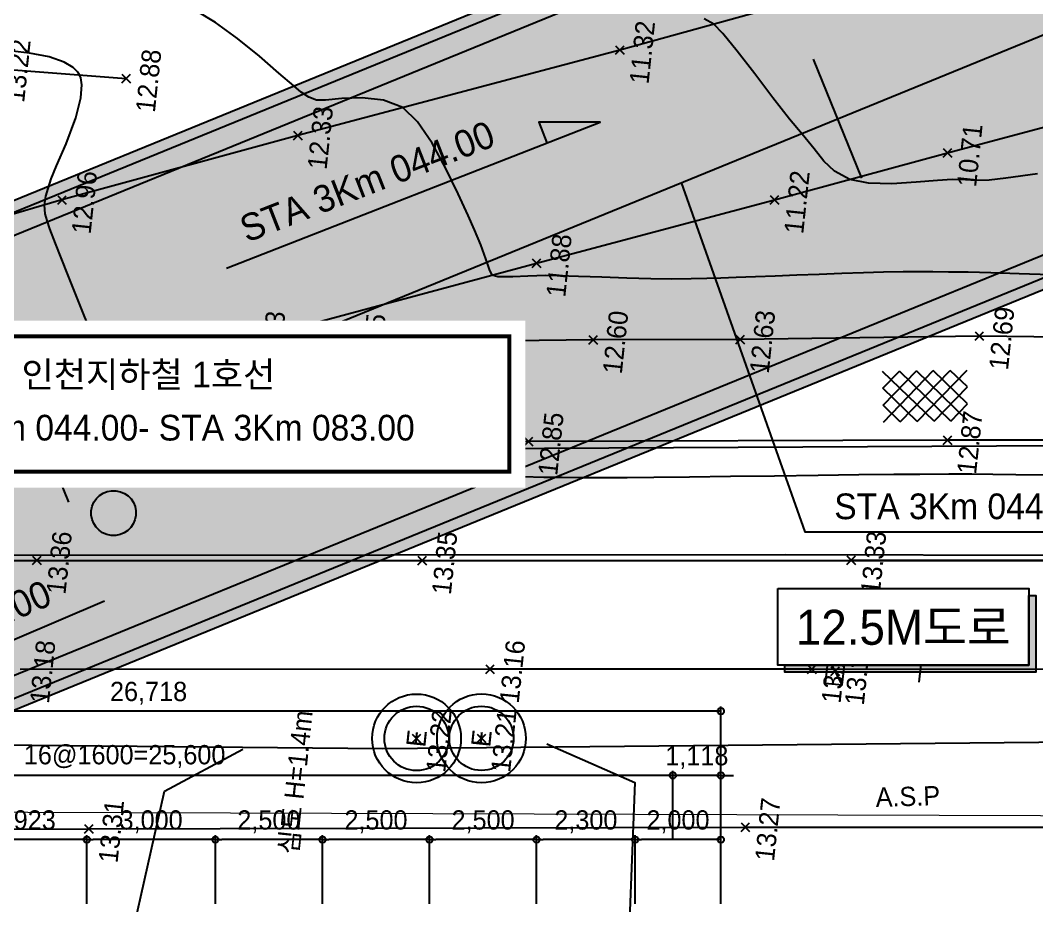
# Model space of a CAD drawing. Header units: millimetres. Extents: x 1073475 to 2890243, y -1340830 to -367733.
# Drawn here: x 1321258 to 1344985, y -405165 to -384497 of the extents above; entities that cross this region are included whole.
import ezdxf
from ezdxf.enums import TextEntityAlignment as Align
from ezdxf.xclip import XClip

# ---------------------------------------------------------------- set-up
doc = ezdxf.new("R2010")
doc.units = ezdxf.units.MM
doc.header["$LTSCALE"] = 50
doc.header["$XCLIPFRAME"] = 2
doc.header["$PDMODE"] = 3
doc.header["$PDSIZE"] = 100
doc.linetypes.add('E-DIGLN01', pattern=[2, 0.9, -0.2, 0.9])
doc.linetypes.add('HIDDEN2', pattern=[4.7625, 3.175, -1.5875])
doc.layers.get('Defpoints').update_dxf_attribs({"color": 151})
for name, color, linetype in [('0-재료표-1', 3, 'Continuous'), ('0-재료표-T', 7, 'Continuous'), ('1-우수관로', 140, '우수'), ('C-DIM', 7, 'Continuous'), ('CONT-MNR', 84, 'Continuous'), ('CS-CONC-MAJR', 4, 'Continuous'), ('CS-EXCV', 3, 'E-DIGLN01'), ('LEVEL_15', 7, 'Continuous'), ('LEVEL_16', 7, 'Continuous'), ('TEXT', 3, 'Continuous'), ('가로등', 1, 'Continuous'), ('구조물', 7, 'Continuous'), ('도로', 1, 'Continuous'), ('보도', 7, 'Continuous'), ('보도블럭', 7, 'Continuous'), ('보안등', 7, 'Continuous'), ('상수도맨홀', 1, 'Continuous'), ('시점변경-종점-구__보조측점심볼', 7, 'Continuous'), ('시점변경-종점-구__선형', 7, 'Continuous'), ('연속지적도', 32, 'Continuous'), ('우수받이', 5, 'Continuous'), ('중앙선', 2, 'Continuous'), ('지하지장물_전기관로', 1, 'HIDDEN2'), ('측량점_높이', 8, 'Continuous'), ('측량점_심볼', 7, 'Continuous'), ('포장상태', 7, 'Continuous'), ('한전맨홀', 1, 'Continuous'), ('현황', 9, 'Continuous'), ('현황선', 8, 'Continuous'), ('화단', 3, 'Continuous'), ('화단경계', 3, 'Continuous')]:
    doc.layers.add(name, color=color, linetype=linetype)
doc.styles.add('LT', font='')
doc.styles.get("Standard").update_dxf_attribs({"font": ''})
doc.styles.add('STYLE-GOTHIC_SINGLE', font='', dxfattribs={"bigfont": 'GOTHIC_SINGLEbig.shx'})
doc.styles.add('굴림체', font='')
doc.styles.add('돋움', font='')
doc.styles.get('LT').set_extended_font_data('GulimChe')
doc.styles.get('Standard').set_extended_font_data('Dotum')
doc.styles.get('STYLE-GOTHIC_SINGLE').set_extended_font_data('Gulim')
doc.styles.get('굴림체').set_extended_font_data('Dotum')
doc.styles.get('돋움').set_extended_font_data('Dotum')
doc.linetypes.add('CFZ008', pattern='A,0.9,-0.2,[106,KHCLINE.shx,S=0.00606,R=180,X=0,Y=0],0.9', length=2)
doc.linetypes.add('POWER_LINE', pattern='A,12.7,-5.08,["POWER",Standard,S=2.54,R=0,X=-2.54,Y=-1.27],-6.35', length=24.13)
doc.linetypes.add('우수', pattern='A,0.5,-0.05,["우수",LT,S=0.1,R=0,X=0,Y=-0.05],-0.4', length=0.95)
doc.dimstyles.new('SAM-300', dxfattribs={"dimscale": 1.5, "dimtxt": 300, "dimasz": 100, "dimexe": 70, "dimexo": 0, "dimgap": 100, "dimtad": 1, "dimdec": 0, "dimzin": 0, "dimdsep": 46, "dimlunit": 6, "dimtxsty": '돋움', "dimblk": 'ORIGIN', "dimcen": 100, "dimclrd": 1, "dimclre": 1, "dimclrt": 7, "dimadec": 0, "dimazin": 0, "dimtfac": 1, "dimtdec": 0, "dimtix": 1, "dimtmove": 2, "dimatfit": 3, "dimfxl": 70, "dimtolj": 1, "dimtzin": 0, "dimlwd": -1, "dimlwe": -1, "dimarcsym": 0})

# ---------------------------------------------------------------- blocks, each defined once
blk = doc.blocks.new('A$405090834614')
at = {"layer": '1-우수관로', "color": 251, "linetype": '우수', "lineweight": 0, "ltscale": 80}
blk.add_lwpolyline([(185502, 13028), (184884, 22596), (180273, 88945), (172057, 168906), (121638, 164312), (118262, 188984)], dxfattribs=at)
at = {"layer": 'CONT-MNR', "color": 251}
for p, q in [((192592, 142513), (192594, 142908)), ((192553, 142043), (192592, 142513)), ((192470, 141684), (192553, 142043)), ((188560, 141606), (188749, 141692)), ((188749, 141692), (188904, 141752)), ((188904, 141752), (189103, 141786)), ((189103, 141786), (189312, 141782)), ((189312, 141782), (189496, 141742)), ((189496, 141742), (189725, 141695)), ((189725, 141695), (190042, 141605)), ((192364, 141460), (192470, 141684)), ((187562, 141087), (188238, 141442)), ((188238, 141442), (188560, 141606)), ((190042, 141605), (190577, 141439)), ((190577, 141439), (191201, 141279)), ((192268, 141344), (192364, 141460)), ((191201, 141279), (191680, 141209)), ((191680, 141209), (191985, 141217)), ((191985, 141217), (192146, 141262)), ((192146, 141262), (192211, 141298)), ((192211, 141298), (192268, 141344)), ((186673, 140614), (187562, 141087)), ((185711, 140098), (186673, 140614)), ((184818, 139612), (185711, 140098)), ((184133, 139230), (184818, 139612)), ((183797, 139026), (184133, 139230)), ((183393, 138686), (183564, 138850)), ((183564, 138850), (183797, 139026)), ((183273, 138450), (183393, 138686)), ((193763, 138267), (193984, 138750)), ((183247, 138215), (183273, 138450)), ((183275, 137884), (183247, 138215)), ((193444, 137718), (193763, 138267)), ((183335, 137475), (183275, 137884)), ((193085, 137166), (193444, 137718)), ((183406, 137007), (183335, 137475)), ((192744, 136671), (193085, 137166)), ((183464, 136501), (183406, 137007)), ((192480, 136297), (192744, 136671)), ((183500, 136054), (183464, 136501)), ((192353, 136105), (192480, 136297)), ((183550, 135403), (183500, 136054)), ((192261, 135922), (192353, 136105)), ((192206, 135729), (192261, 135922)), ((192232, 135521), (192206, 135729)), ((192308, 135150), (192232, 135521)), ((183609, 134610), (183550, 135403)), ((192375, 134681), (192308, 135150)), ((183674, 133733), (183609, 134610)), ((192374, 134180), (192375, 134681)), ((192246, 133712), (192374, 134180)), ((183741, 132834), (183674, 133733)), ((191956, 133337), (192246, 133712)), ((191494, 132944), (191956, 133337)), ((190943, 132560), (191494, 132944)), ((183806, 131974), (183741, 132834)), ((190385, 132213), (190943, 132560)), ((189905, 131932), (190385, 132213)), ((183865, 131212), (183806, 131974)), ((189584, 131744), (189905, 131932)), ((189255, 131561), (189584, 131744)), ((188942, 131412), (189255, 131561)), ((188552, 131092), (188581, 131221)), ((188581, 131221), (188699, 131298)), ((188699, 131298), (188942, 131412)), ((183915, 130610), (183865, 131212)), ((188564, 130941), (188552, 131092)), ((188591, 130741), (188564, 130941)), ((188645, 130395), (188591, 130741)), ((183967, 130014), (183915, 130610)), ((188700, 129978), (188645, 130395)), ((184010, 129529), (183967, 130014)), ((188727, 129671), (188700, 129978)), ((188760, 129217), (188727, 129671)), ((184050, 129101), (184010, 129529)), ((184093, 128672), (184050, 129101)), ((188798, 128672), (188760, 129217)), ((184143, 128188), (184093, 128672)), ((188840, 128091), (188798, 128672)), ((184206, 127593), (184143, 128188)), ((188884, 127529), (188840, 128091)), ((184276, 126970), (184206, 127593)), ((188929, 127042), (188884, 127529)), ((184372, 126148), (184276, 126970)), ((188979, 126592), (188929, 127042)), ((194951, 126695), (195049, 126934)), ((189025, 126235), (188979, 126592)), ((194758, 126463), (194951, 126695)), ((189071, 125910), (189025, 126235)), ((194379, 126084), (194758, 126463)), ((184486, 125195), (184372, 126148)), ((193895, 125623), (194379, 126084)), ((189123, 125554), (189071, 125910)), ((189186, 125105), (189123, 125554)), ((193385, 125143), (193895, 125623)), ((184608, 124178), (184486, 125195)), ((189251, 124649), (189186, 125105)), ((192931, 124706), (193385, 125143)), ((189324, 124150), (189251, 124649)), ((192612, 124376), (192931, 124706)), ((192301, 124056), (192612, 124376)), ((184730, 123162), (184608, 124178)), ((189401, 123631), (189324, 124150)), ((192042, 123804), (192301, 124056)), ((189477, 123110), (189401, 123631)), ((191835, 123533), (192042, 123804)), ((191680, 123157), (191835, 123533)), ((184843, 122217), (184730, 123162)), ((191637, 122713), (191680, 123157)), ((189547, 122608), (189477, 123110)), ((191684, 122169), (191637, 122713)), ((189608, 122146), (189547, 122608)), ((184938, 121407), (184843, 122217)), ((189663, 121691), (189608, 122146)), ((191777, 121609), (191684, 122169)), ((189703, 121329), (189663, 121691)), ((191874, 121119), (191777, 121609)), ((185006, 120801), (184938, 121407)), ((189737, 120998), (189703, 121329)), ((191930, 120783), (191874, 121119)), ((185079, 120130), (185006, 120801)), ((189772, 120635), (189737, 120998)), ((191953, 120472), (191930, 120783)), ((189815, 120179), (189772, 120635)), ((191967, 120225), (191953, 120472)), ((185135, 119597), (185079, 120130)), ((189859, 119653), (189815, 120179)), ((192007, 119916), (191967, 120225)), ((192092, 119538), (192007, 119916)), ((185183, 119109), (185135, 119597)), ((189906, 118994), (189859, 119653)), ((192270, 118814), (192092, 119538)), ((185232, 118575), (185183, 119109)), ((189959, 118263), (189906, 118994)), ((185292, 117903), (185232, 118575))]:
    blk.add_line(p, q, dxfattribs=at)
at = {"layer": '가로등', "color": 251, "linetype": 'Continuous'}
for p, q in [((181036, 120743), (181036, 121172)), ((180608, 120314), (180179, 120314)), ((181465, 120314), (181894, 120314)), ((181036, 119886), (181036, 119457))]:
    blk.add_line(p, q, dxfattribs=at)
blk.add_ellipse((181036, 120314), major_axis=(-303, 303), ratio=1, start_param=3.926991, end_param=10.210176, dxfattribs=at)
at = {"layer": '도로', "color": 251}
for p, q in [((179425, 130303), (178263, 141208)), ((180217, 122831), (179425, 130303)), ((181600, 109677), (180217, 122831))]:
    blk.add_line(p, q, dxfattribs=at)
at = {"layer": '보도', "color": 251}
for p, q in [((179649, 151962), (180835, 141094)), ((189263, 141396), (187282, 146220)), ((183939, 137728), (183345, 143160)), ((191342, 136077), (189263, 141396)), ((180835, 141094), (181778, 132145)), ((184806, 129970), (183939, 137728)), ((186657, 134343), (186471, 136683)), ((186471, 136683), (188967, 130222)), ((194118, 128813), (191342, 136077)), ((187324, 128720), (186657, 134343)), ((181778, 132145), (182843, 122188)), ((188967, 130222), (191022, 124853)), ((185868, 120249), (184806, 129970)), ((187696, 125310), (187324, 128720)), ((196297, 123271), (194118, 128813)), ((188364, 119764), (187696, 125310)), ((191022, 124853), (192535, 120956)), ((182843, 122188), (183902, 112241)), ((192535, 120956), (194886, 114870)), ((186708, 112396), (185868, 120249)), ((188907, 113811), (188364, 119764))]:
    blk.add_line(p, q, dxfattribs=at)
at = {"layer": '보도블럭', "color": 251}
for p, q in [((186130, 121778), (187448, 120747)), ((186178, 121387), (186522, 121826)), ((186226, 120996), (186913, 121874)), ((186273, 120604), (187304, 121922)), ((186522, 121826), (187400, 121139)), ((186913, 121874), (187352, 121530)), ((186321, 120213), (187352, 121530)), ((186178, 121387), (187495, 120356)), ((186369, 119821), (187400, 121139)), ((186226, 120996), (187543, 119964)), ((186273, 120604), (187152, 119917)), ((186760, 119869), (187448, 120747)), ((187152, 119917), (187495, 120356)), ((186321, 120213), (186760, 119869))]:
    blk.add_line(p, q, dxfattribs=at)
at = {"layer": '보안등', "color": 251}
for p, q in [((183413, 134541), (184120, 134541)), ((183413, 134291), (184120, 134291))]:
    blk.add_line(p, q, dxfattribs=at)
blk.add_ellipse((183766, 134416), major_axis=(-265, 265), ratio=1, start_param=3.926991, end_param=10.210176, dxfattribs=at)
at = {"layer": '연속지적도', "color": 251}
blk.add_line((188497, 68694), (179669, 151974), dxfattribs=at)
at = {"layer": '우수받이', "color": 251}
blk.add_lwpolyline([(179929, 122486), (179929, 122086), (180529, 122086), (180529, 122486)], close=True, dxfattribs=at)
blk.add_lwpolyline([(179929, 122086), (180529, 122486)], dxfattribs=at)
at = {"layer": '중앙선', "color": 251}
for p, q in [((172990, 154847), (174731, 139223)), ((174731, 139223), (176388, 123987)), ((176388, 123987), (178214, 106751))]:
    blk.add_line(p, q, dxfattribs=at)
at = {"layer": '지하지장물_전기관로', "color": 251, "linetype": 'POWER_LINE', "ltscale": 3}
for points in [[(186670, 16637), (186590, 33534), (184398, 74092), (182595, 86963), (177310, 132594), (173297, 174213)], [(165368, 136915), (170465, 138180), (175788, 137564), (176957, 135844)], [(177834, 128804), (177152, 126662), (169969, 126181), (168804, 125250), (166356, 122047)]]:
    blk.add_lwpolyline(points, dxfattribs=at)
at = {"layer": '측량점_심볼', "color": 251}
for p in [(189263, 141396), (180835, 141094), (192244, 140204), (174731, 139223), (183939, 137728), (186471, 136683), (191342, 136077), (186657, 134343), (181778, 132145), (177636, 131839), (177798, 130332), (179425, 130303), (188967, 130222), (184806, 129970), (187324, 128720), (194118, 128813), (187696, 125310), (191022, 124853), (176388, 123987), (180217, 122831), (180229, 122286), (182843, 122188), (192535, 120956), (185868, 120249), (188364, 119764)]:
    blk.add_point(p, dxfattribs=at)
at = {"layer": '한전맨홀', "color": 251}
for centre, radius in [((177636, 131839), 1036), ((177636, 131839), 750), ((177798, 130332), 1036), ((177798, 130332), 750)]:
    blk.add_circle(centre, radius, dxfattribs=at)
at = {"layer": '현황선', "color": 251}
for p in [(192153, 143263), (192244, 140204)]:
    blk.add_line(p, (192244, 140204), dxfattribs=at)
at = {"layer": '화단', "color": 251}
blk.add_ellipse((182121, 139428), major_axis=(371, 371), ratio=1, start_param=5.497787, end_param=11.780972, dxfattribs=at)
at = {"layer": '화단경계', "color": 251}
for p, q in [((183346, 141577), (181831, 154242)), ((179805, 151852), (182813, 123727)), ((186230, 115645), (183346, 141577)), ((182813, 123727), (184755, 105082))]:
    blk.add_line(p, q, dxfattribs=at)
at = {"layer": 'TEXT', "color": 251, "style": '굴림체'}
blk.add_text('심도 H=1.4m', height=450, dxfattribs=at).set_placement((178004, 134314), align=Align.RIGHT)
at = {"layer": '상수도맨홀', "color": 251, "style": '굴림체'}
for p in [(177636, 131839), (177798, 130332)]:
    blk.add_text('E', height=450, dxfattribs=at).set_placement(p, align=Align.MIDDLE)
at = {"layer": '측량점_높이', "color": 251, "style": '굴림체'}
for s, p in [('13.22', (192153, 142963)), ('12.96', (189263, 141096)), ('13.18', (178263, 140908)), ('13.36', (180835, 140794)), ('12.88', (192244, 139904)), ('13.31', (174731, 138923)), ('12.90', (183939, 137428)), ('12.63', (186471, 136383)), ('12.33', (191342, 135777)), ('12.55', (186657, 134043)), ('13.35', (181778, 131845)), ('13.22', (177636, 131539)), ('13.21', (177798, 130032)), ('13.16', (179425, 130003)), ('11.88', (188967, 129922)), ('12.85', (184806, 129670)), ('12.60', (187324, 128420)), ('11.32', (194118, 128513)), ('12.63', (187696, 125010)), ('11.22', (191022, 124553)), ('13.27', (176388, 123687)), ('13.14', (180217, 122531)), ('13.12', (180229, 121986)), ('13.33', (182843, 121888)), ('10.71', (192535, 120656)), ('12.87', (185868, 119949)), ('12.69', (188364, 119464))]:
    blk.add_text(s, height=450, dxfattribs=at).set_placement(p, align=Align.TOP_CENTER)
at = {"layer": '포장상태', "color": 251, "style": '굴림체'}
blk.add_text('A.S.P', height=450, rotation=277.7206, dxfattribs=at).set_placement((177378, 119514), align=Align.RIGHT)
blk = doc.blocks.new('A$599346786921')
at = {"layer": '구조물', "ltscale": 0.2}
h = blk.add_hatch(color=254, dxfattribs=at)
h.dxf.hatch_style = 1
h.set_gradient(color1=(214, 214, 214), color2=(214, 214, 214))
h.paths.add_polyline_path([(189880, 4043), (128969, 153101), (129119, 153162), (47790, 352186), (48127, 352323), (40199, 371724), (39821, 372650), (39443, 373575), (39065, 374501), (38687, 375426), (38309, 376351), (37931, 377276), (37554, 378201), (37177, 379126), (36800, 380051), (36423, 380975), (36047, 381900), (35671, 382825), (35295, 383749), (34920, 384674), (34545, 385599), (34170, 386523), (33796, 387448), (33422, 388373), (33049, 389297), (32676, 390222), (32304, 391147), (31932, 392072), (31561, 392997), (31190, 393922), (30821, 394847), (30451, 395772), (30083, 396697), (29715, 397623), (29347, 398548), (28981, 399474), (28615, 400400), (28250, 401326), (27886, 402252), (27523, 403178), (27160, 404105), (26798, 405031), (26438, 405958), (26078, 406885), (25719, 407812), (25360, 408742), (25003, 409670), (24647, 410598), (24292, 411526), (23938, 412455), (23585, 413383), (23233, 414312), (22883, 415241), (22533, 416171), (22185, 417101), (21838, 418031), (21492, 418961), (21147, 419892), (20804, 420823), (20462, 421754), (20121, 422686), (19782, 423618), (19443, 424550), (19107, 425482), (18771, 426415), (18438, 427349), (18105, 428282), (17774, 429216), (17445, 430151), (17117, 431086), (16791, 432021), (16466, 432956), (16143, 433892), (15821, 434829), (15501, 435766), (15183, 436703), (14866, 437640), (14551, 438579), (14238, 439517), (13927, 440456), (13617, 441395), (13310, 442335), (13004, 443275), (12700, 444216), (12398, 445157), (12097, 446099), (11799, 447041), (11503, 447983), (11339, 448506), (0, 445440), (302, 444474), (605, 443509), (911, 442544), (1218, 441580), (1527, 440617), (1838, 439655), (2151, 438693), (2466, 437732), (2782, 436772), (3100, 435812), (3420, 434854), (3742, 433896), (4065, 432938), (4390, 431982), (4716, 431026), (5044, 430071), (5374, 429116), (5705, 428162), (6037, 427209), (6372, 426257), (6707, 425305), (7044, 424354), (7382, 423404), (7722, 422454), (8063, 421505), (8406, 420556), (8750, 419608), (9095, 418661), (9441, 417714), (9788, 416768), (10137, 415823), (10487, 414878), (10838, 413933), (11190, 412990), (11544, 412047), (11898, 411104), (12253, 410162), (12610, 409221), (12967, 408280), (13326, 407339), (13685, 406399), (14046, 405460), (14407, 404521), (14768, 403585), (15131, 402648), (15495, 401710), (15860, 400773), (16225, 399837), (16592, 398901), (16959, 397965), (17326, 397030), (17695, 396095), (18064, 395161), (18434, 394227), (18804, 393294), (19175, 392360), (19547, 391428), (19919, 390496), (20292, 389564), (20665, 388632), (21038, 387701), (21412, 386770), (21787, 385839), (22162, 384909), (22537, 383979), (22913, 383050), (23289, 382120), (23665, 381191), (24042, 380263), (24419, 379334), (24796, 378406), (25174, 377478), (25551, 376550), (25929, 375623), (26307, 374695), (26685, 373768), (27063, 372842), (27441, 371915), (27820, 370988), (28198, 370062), (28576, 369136), (28955, 368210), (29333, 367284), (37261, 347883), (37598, 348021), (118926, 148997), (119075, 149057), (179985, 0)])
at = {"layer": 'CS-CONC-MAJR'}
for points in [[(46812, 352596), (128141, 153572)], [(47464, 352323), (128793, 153298)], [(38008, 348999), (119337, 149975)], [(37735, 348347), (119063, 149323)]]:
    blk.add_lwpolyline(points, dxfattribs=at)
at = {"layer": 'CS-EXCV', "linetype": 'CFZ008', "ltscale": 5, "flags": 128}
blk.add_lwpolyline([(189880, 4043), (128969, 153101), (129119, 153162), (47790, 352186), (48127, 352323), (40199, 371724), (39821, 372650), (39443, 373575), (39065, 374501), (38687, 375426), (38309, 376351), (37931, 377276), (37554, 378201), (37177, 379126), (36800, 380051), (36423, 380975), (36047, 381900), (35671, 382825), (35295, 383749), (34920, 384674), (34545, 385599), (34170, 386523), (33796, 387448), (33422, 388373), (33049, 389297), (32676, 390222), (32304, 391147), (31932, 392072), (31561, 392997), (31190, 393922), (30821, 394847), (30451, 395772), (30083, 396697), (29715, 397623), (29347, 398548), (28981, 399474), (28615, 400400), (28250, 401326), (27886, 402252), (27523, 403178), (27160, 404105), (26798, 405031), (26438, 405958), (26078, 406885), (25719, 407812), (25360, 408742), (25003, 409670), (24647, 410598), (24292, 411526), (23938, 412455), (23585, 413383), (23233, 414312), (22883, 415241), (22533, 416171), (22185, 417101), (21838, 418031), (21492, 418961), (21147, 419892), (20804, 420823), (20462, 421754), (20121, 422686), (19782, 423618), (19443, 424550), (19107, 425482), (18771, 426415), (18438, 427349), (18105, 428282), (17774, 429216), (17445, 430151), (17117, 431086), (16791, 432021), (16466, 432956), (16143, 433892), (15821, 434829), (15501, 435766), (15183, 436703), (14866, 437640), (14551, 438579), (14238, 439517), (13927, 440456), (13617, 441395), (13310, 442335), (13004, 443275), (12700, 444216), (12398, 445157), (12097, 446099), (11799, 447041), (11503, 447983), (11339, 448506), (0, 445440), (302, 444474), (605, 443509), (911, 442544), (1218, 441580), (1527, 440617), (1838, 439655), (2151, 438693), (2466, 437732), (2782, 436772), (3100, 435812), (3420, 434854), (3742, 433896), (4065, 432938), (4390, 431982), (4716, 431026), (5044, 430071), (5374, 429116), (5705, 428162), (6037, 427209), (6372, 426257), (6707, 425305), (7044, 424354), (7382, 423404), (7722, 422454), (8063, 421505), (8406, 420556), (8750, 419608), (9095, 418661), (9441, 417714), (9788, 416768), (10137, 415823), (10487, 414878), (10838, 413933), (11190, 412990), (11544, 412047), (11898, 411104), (12253, 410162), (12610, 409221), (12967, 408280), (13326, 407339), (13685, 406399), (14046, 405460), (14407, 404521), (14768, 403585), (15131, 402648), (15495, 401710), (15860, 400773), (16225, 399837), (16592, 398901), (16959, 397965), (17326, 397030), (17695, 396095), (18064, 395161), (18434, 394227), (18804, 393294), (19175, 392360), (19547, 391428), (19919, 390496), (20292, 389564), (20665, 388632), (21038, 387701), (21412, 386770), (21787, 385839), (22162, 384909), (22537, 383979), (22913, 383050), (23289, 382120), (23665, 381191), (24042, 380263), (24419, 379334), (24796, 378406), (25174, 377478), (25551, 376550), (25929, 375623), (26307, 374695), (26685, 373768), (27063, 372842), (27441, 371915), (27820, 370988), (28198, 370062), (28576, 369136), (28955, 368210), (29333, 367284), (37261, 347883), (37598, 348021), (118926, 148997), (119075, 149057), (179985, 0)], close=True, dxfattribs=at)
at = {"layer": '시점변경-종점-구__보조측점심볼', "color": 1}
for p, q in [((56058, 313434), (58835, 314569)), ((63623, 294920), (66400, 296055))]:
    blk.add_line(p, q, dxfattribs=at)
at = {"layer": '시점변경-종점-구__선형', "color": 1}
blk.add_lwpolyline([(34766, 369504), (184932, 2022)], dxfattribs=at)
blk = doc.blocks.new('A$355485260246')
at = {"color": 255}
blk.add_wipeout([(0, 3897), (17461, 3897), (17461, 0), (0, 0)], dxfattribs=at).dxf.layer = '0-재료표-1'
at = {"layer": '0-재료표-1', "const_width": 92.6}
blk.add_lwpolyline([(17091, 370), (17091, 3527), (370, 3527), (370, 370)], close=True, dxfattribs=at)
at = {"layer": '0-재료표-T', "style": '돋움'}
for s, p in [('인천지하철 1호선', (8666, 2638)), ('STA 3Km 044.00- STA 3Km 083.00', (8666, 1397))]:
    blk.add_text(s, height=600, dxfattribs=at).set_placement(p, align=Align.MIDDLE_CENTER)
blk = doc.blocks.new('_Origin')
at = {"color": 0, "linetype": 'ByBlock', "lineweight": -2}
blk.add_line((0, 0), (-1, 0), dxfattribs=at)
blk.add_circle((0, 0), 0.5, dxfattribs=at)
blk = doc.blocks.new('*D707')
at = {"layer": 'C-DIM', "color": 1, "ltscale": 0.2, "transparency": 16777216}
for p, q in [((1310893, -402124), (1310893, -400519)), ((1337610, -402124), (1337610, -400519)), ((1337460, -400624), (1311043, -400624))]:
    blk.add_line(p, q, dxfattribs=at)
at = {"layer": 'Defpoints', "color": 0, "ltscale": 0.2, "transparency": 16777216}
for p in [(1310893, -400624), (1310893, -402124), (1337610, -402124)]:
    blk.add_point(p, dxfattribs=at)
at = {"layer": 'C-DIM', "color": 1, "ltscale": 0.2, "transparency": 16777216, "xscale": 150, "yscale": 150, "zscale": 150, "rotation": 180}
blk.add_blockref('_Origin', (1310893, -400624), dxfattribs=at)
at = {"layer": 'C-DIM', "color": 1, "ltscale": 0.2, "transparency": 16777216, "xscale": 150, "yscale": 150, "zscale": 150}
blk.add_blockref('_Origin', (1337610, -400624), dxfattribs=at)
at = {"layer": 'C-DIM', "color": 7, "ltscale": 0.2, "transparency": 16777216, "insert": (1324252, -400206), "char_height": 450, "attachment_point": 5, "style": '돋움'}
blk.add_mtext('\\A1;26,718', dxfattribs=at)
blk = doc.blocks.new('*D712')
at = {"layer": 'C-DIM', "color": 1, "ltscale": 0.2, "transparency": 16777216}
for p, q in [((1310893, -403624), (1310893, -402019)), ((1336343, -402124), (1311043, -402124)), ((1336493, -403624), (1336493, -402019))]:
    blk.add_line(p, q, dxfattribs=at)
at = {"layer": 'Defpoints', "color": 0, "ltscale": 0.2, "transparency": 16777216}
for p in [(1310893, -402124), (1310893, -403624), (1336493, -403624)]:
    blk.add_point(p, dxfattribs=at)
at = {"layer": 'C-DIM', "color": 1, "ltscale": 0.2, "transparency": 16777216, "xscale": 150, "yscale": 150, "zscale": 150, "rotation": 180}
blk.add_blockref('_Origin', (1310893, -402124), dxfattribs=at)
at = {"layer": 'C-DIM', "color": 1, "ltscale": 0.2, "transparency": 16777216, "xscale": 150, "yscale": 150, "zscale": 150}
blk.add_blockref('_Origin', (1336493, -402124), dxfattribs=at)
at = {"layer": 'C-DIM', "color": 7, "ltscale": 0.2, "transparency": 16777216, "insert": (1323693, -401686), "char_height": 450, "attachment_point": 5, "style": '돋움'}
blk.add_mtext('\\A1;16@1600=25,600', dxfattribs=at)
blk = doc.blocks.new('*D713')
at = {"layer": 'C-DIM', "color": 1, "ltscale": 0.2, "transparency": 16777216}
for p, q in [((1336343, -402124), (1336193, -402124)), ((1336493, -403624), (1336493, -402019)), ((1337610, -402124), (1336493, -402124)), ((1337610, -403624), (1337610, -402019)), ((1337760, -402124), (1337910, -402124))]:
    blk.add_line(p, q, dxfattribs=at)
at = {"layer": 'Defpoints', "color": 0, "ltscale": 0.2, "transparency": 16777216}
for p in [(1336493, -402124), (1336493, -403624), (1337610, -403624)]:
    blk.add_point(p, dxfattribs=at)
at = {"layer": 'C-DIM', "color": 1, "ltscale": 0.2, "transparency": 16777216, "xscale": 150, "yscale": 150, "zscale": 150}
blk.add_blockref('_Origin', (1336493, -402124), dxfattribs=at)
at = {"layer": 'C-DIM', "color": 1, "ltscale": 0.2, "transparency": 16777216, "xscale": 150, "yscale": 150, "zscale": 150, "rotation": 180}
blk.add_blockref('_Origin', (1337610, -402124), dxfattribs=at)
at = {"layer": 'C-DIM', "color": 7, "ltscale": 0.2, "transparency": 16777216, "insert": (1337052, -401706), "char_height": 450, "attachment_point": 5, "style": '돋움'}
blk.add_mtext('\\A1;1,118', dxfattribs=at)
blk = doc.blocks.new('*D728')
at = {"layer": 'C-DIM', "color": 1, "ltscale": 0.2, "transparency": 16777216}
for p, q in [((1319888, -405124), (1319888, -403519)), ((1322811, -405124), (1322811, -403519)), ((1322661, -403624), (1320038, -403624))]:
    blk.add_line(p, q, dxfattribs=at)
at = {"layer": 'Defpoints', "color": 0, "ltscale": 0.2, "transparency": 16777216}
for p in [(1319888, -403624), (1319888, -405124), (1322811, -405124)]:
    blk.add_point(p, dxfattribs=at)
at = {"layer": 'C-DIM', "color": 1, "ltscale": 0.2, "transparency": 16777216, "xscale": 150, "yscale": 150, "zscale": 150, "rotation": 180}
blk.add_blockref('_Origin', (1319888, -403624), dxfattribs=at)
at = {"layer": 'C-DIM', "color": 1, "ltscale": 0.2, "transparency": 16777216, "xscale": 150, "yscale": 150, "zscale": 150}
blk.add_blockref('_Origin', (1322811, -403624), dxfattribs=at)
at = {"layer": 'C-DIM', "color": 7, "ltscale": 0.2, "transparency": 16777216, "insert": (1321349, -403206), "char_height": 450, "attachment_point": 5, "style": '돋움'}
blk.add_mtext('\\A1;2,923', dxfattribs=at)
blk = doc.blocks.new('*D729')
at = {"layer": 'C-DIM', "color": 1, "ltscale": 0.2, "transparency": 16777216}
for p, q in [((1322811, -405124), (1322811, -403519)), ((1325811, -405124), (1325811, -403519)), ((1325661, -403624), (1322961, -403624))]:
    blk.add_line(p, q, dxfattribs=at)
at = {"layer": 'Defpoints', "color": 0, "ltscale": 0.2, "transparency": 16777216}
for p in [(1322811, -403624), (1322811, -405124), (1325811, -405124)]:
    blk.add_point(p, dxfattribs=at)
at = {"layer": 'C-DIM', "color": 1, "ltscale": 0.2, "transparency": 16777216, "xscale": 150, "yscale": 150, "zscale": 150, "rotation": 180}
blk.add_blockref('_Origin', (1322811, -403624), dxfattribs=at)
at = {"layer": 'C-DIM', "color": 1, "ltscale": 0.2, "transparency": 16777216, "xscale": 150, "yscale": 150, "zscale": 150}
blk.add_blockref('_Origin', (1325811, -403624), dxfattribs=at)
at = {"layer": 'C-DIM', "color": 7, "ltscale": 0.2, "transparency": 16777216, "insert": (1324311, -403206), "char_height": 450, "attachment_point": 5, "style": '돋움'}
blk.add_mtext('\\A1;3,000', dxfattribs=at)
blk = doc.blocks.new('*D730')
at = {"layer": 'C-DIM', "color": 1, "ltscale": 0.2, "transparency": 16777216}
for p, q in [((1325811, -405124), (1325811, -403519)), ((1328311, -405124), (1328311, -403519)), ((1328161, -403624), (1325961, -403624))]:
    blk.add_line(p, q, dxfattribs=at)
at = {"layer": 'Defpoints', "color": 0, "ltscale": 0.2, "transparency": 16777216}
for p in [(1325811, -403624), (1325811, -405124), (1328311, -405124)]:
    blk.add_point(p, dxfattribs=at)
at = {"layer": 'C-DIM', "color": 1, "ltscale": 0.2, "transparency": 16777216, "xscale": 150, "yscale": 150, "zscale": 150, "rotation": 180}
blk.add_blockref('_Origin', (1325811, -403624), dxfattribs=at)
at = {"layer": 'C-DIM', "color": 1, "ltscale": 0.2, "transparency": 16777216, "xscale": 150, "yscale": 150, "zscale": 150}
blk.add_blockref('_Origin', (1328311, -403624), dxfattribs=at)
at = {"layer": 'C-DIM', "color": 7, "ltscale": 0.2, "transparency": 16777216, "insert": (1327061, -403206), "char_height": 450, "attachment_point": 5, "style": '돋움'}
blk.add_mtext('\\A1;2,500', dxfattribs=at)
blk = doc.blocks.new('*D731')
at = {"layer": 'C-DIM', "color": 1, "ltscale": 0.2, "transparency": 16777216}
for p, q in [((1328311, -405124), (1328311, -403519)), ((1330811, -405124), (1330811, -403519)), ((1330661, -403624), (1328461, -403624))]:
    blk.add_line(p, q, dxfattribs=at)
at = {"layer": 'Defpoints', "color": 0, "ltscale": 0.2, "transparency": 16777216}
for p in [(1328311, -403624), (1328311, -405124), (1330811, -405124)]:
    blk.add_point(p, dxfattribs=at)
at = {"layer": 'C-DIM', "color": 1, "ltscale": 0.2, "transparency": 16777216, "xscale": 150, "yscale": 150, "zscale": 150, "rotation": 180}
blk.add_blockref('_Origin', (1328311, -403624), dxfattribs=at)
at = {"layer": 'C-DIM', "color": 1, "ltscale": 0.2, "transparency": 16777216, "xscale": 150, "yscale": 150, "zscale": 150}
blk.add_blockref('_Origin', (1330811, -403624), dxfattribs=at)
at = {"layer": 'C-DIM', "color": 7, "ltscale": 0.2, "transparency": 16777216, "insert": (1329561, -403206), "char_height": 450, "attachment_point": 5, "style": '돋움'}
blk.add_mtext('\\A1;2,500', dxfattribs=at)
blk = doc.blocks.new('*D732')
at = {"layer": 'C-DIM', "color": 1, "ltscale": 0.2, "transparency": 16777216}
for p, q in [((1330811, -405124), (1330811, -403519)), ((1333311, -405124), (1333311, -403519)), ((1333161, -403624), (1330961, -403624))]:
    blk.add_line(p, q, dxfattribs=at)
at = {"layer": 'Defpoints', "color": 0, "ltscale": 0.2, "transparency": 16777216}
for p in [(1330811, -403624), (1330811, -405124), (1333311, -405124)]:
    blk.add_point(p, dxfattribs=at)
at = {"layer": 'C-DIM', "color": 1, "ltscale": 0.2, "transparency": 16777216, "xscale": 150, "yscale": 150, "zscale": 150, "rotation": 180}
blk.add_blockref('_Origin', (1330811, -403624), dxfattribs=at)
at = {"layer": 'C-DIM', "color": 1, "ltscale": 0.2, "transparency": 16777216, "xscale": 150, "yscale": 150, "zscale": 150}
blk.add_blockref('_Origin', (1333311, -403624), dxfattribs=at)
at = {"layer": 'C-DIM', "color": 7, "ltscale": 0.2, "transparency": 16777216, "insert": (1332061, -403206), "char_height": 450, "attachment_point": 5, "style": '돋움'}
blk.add_mtext('\\A1;2,500', dxfattribs=at)
blk = doc.blocks.new('*D733')
at = {"layer": 'C-DIM', "color": 1, "ltscale": 0.2, "transparency": 16777216}
for p, q in [((1335611, -405124), (1335611, -403519)), ((1337610, -405124), (1337610, -403519)), ((1337460, -403624), (1335761, -403624))]:
    blk.add_line(p, q, dxfattribs=at)
at = {"layer": 'Defpoints', "color": 0, "ltscale": 0.2, "transparency": 16777216}
for p in [(1335611, -403624), (1335611, -405124), (1337610, -405124)]:
    blk.add_point(p, dxfattribs=at)
at = {"layer": 'C-DIM', "color": 1, "ltscale": 0.2, "transparency": 16777216, "xscale": 150, "yscale": 150, "zscale": 150, "rotation": 180}
blk.add_blockref('_Origin', (1335611, -403624), dxfattribs=at)
at = {"layer": 'C-DIM', "color": 1, "ltscale": 0.2, "transparency": 16777216, "xscale": 150, "yscale": 150, "zscale": 150}
blk.add_blockref('_Origin', (1337610, -403624), dxfattribs=at)
at = {"layer": 'C-DIM', "color": 7, "ltscale": 0.2, "transparency": 16777216, "insert": (1336611, -403206), "char_height": 450, "attachment_point": 5, "style": '돋움'}
blk.add_mtext('\\A1;2,000', dxfattribs=at)
blk = doc.blocks.new('*D734')
at = {"layer": 'C-DIM', "color": 1, "ltscale": 0.2, "transparency": 16777216}
for p, q in [((1333311, -405124), (1333311, -403519)), ((1335611, -405124), (1335611, -403519)), ((1335461, -403624), (1333461, -403624))]:
    blk.add_line(p, q, dxfattribs=at)
at = {"layer": 'Defpoints', "color": 0, "ltscale": 0.2, "transparency": 16777216}
for p in [(1333311, -403624), (1333311, -405124), (1335611, -405124)]:
    blk.add_point(p, dxfattribs=at)
at = {"layer": 'C-DIM', "color": 1, "ltscale": 0.2, "transparency": 16777216, "xscale": 150, "yscale": 150, "zscale": 150, "rotation": 180}
blk.add_blockref('_Origin', (1333311, -403624), dxfattribs=at)
at = {"layer": 'C-DIM', "color": 1, "ltscale": 0.2, "transparency": 16777216, "xscale": 150, "yscale": 150, "zscale": 150}
blk.add_blockref('_Origin', (1335611, -403624), dxfattribs=at)
at = {"layer": 'C-DIM', "color": 7, "ltscale": 0.2, "transparency": 16777216, "insert": (1334461, -403206), "char_height": 450, "attachment_point": 5, "style": '돋움'}
blk.add_mtext('\\A1;2,300', dxfattribs=at)

msp = doc.modelspace()

# ---------------------------------------------------------------- hatches: boundary and pattern name
msp.add_hatch(color=2).paths.add_polyline_path([(1333365.2, -386877.8), (1333552, -387356.2), (1334794.1, -386871.1)])

# ---------------------------------------------------------------- linework, layer by layer
at = {"color": 2}
for points in [[(1326067.3, -390278.9), (1334794.1, -386871.1), (1333365.2, -386877.8), (1333552, -387356.2)], [(1323221.3, -398055.2), (1314895.4, -401610.4), (1315920, -400614.5), (1316121.7, -401086.8)]]:
    msp.add_lwpolyline(points, dxfattribs=at)
at = {"layer": 'LEVEL_16', "color": 7, "linetype": 'Continuous', "flags": 128}
msp.add_lwpolyline([(1336687.7, -388282.6), (1339575.1, -396435.4), (1346533.9, -396435.4)], dxfattribs=at)

# ---------------------------------------------------------------- block references
ref = msp.add_blockref('A$405090834614', (1442878.4, -591810.2), dxfattribs=dict(rotation=83.9464212542183))
XClip(ref).set_block_clipping_path([(87977.8492422819, 202827.7349661703), (102823.6229538787, 62839.0134570275), (213801.3092563641, 74608.173144479), (198955.5355447673, 214596.8946536218)])
ref = msp.add_blockref('A$599346786921', (1635827.1, -451802.1), dxfattribs=dict(rotation=89.99999999999997))
XClip(ref).set_block_clipping_path([(-31130.9029320666, 244593.7349602489), (80469.0969639979, 385367.4510682649)])

# ---------------------------------------------------------------- texts
at = {"color": 2, "style": '돋움'}
for s, rotation, p in [('STA 3Km 044.00', 21.33039, (1326614.4, -389868)), ('STA 3Km 083.00', 23.12295, (1316345.2, -400760.7))]:
    msp.add_text(s, height=630, rotation=rotation, dxfattribs=at).set_placement(p, align=Align.BOTTOM_LEFT)
at = {"layer": 'LEVEL_15', "color": 7, "linetype": 'Continuous', "style": 'STYLE-GOTHIC_SINGLE'}
msp.add_text('STA 3Km 044.00', height=600, dxfattribs=at).set_placement((1343248.3, -395842.9), align=Align.MIDDLE_CENTER)

# ---------------------------------------------------------------- dimensions: what is measured, and where the dimension line sits
at = {"layer": 'C-DIM', "ltscale": 0.2}
for base, p1, p2, picture, middle in [((1310892.7, -400624.2), (1337610.4, -402124.2), (1310892.7, -402124.2), '*D707', (1324251.5, -400205.6)), ((1336492.7, -402124.2), (1337610.4, -403624.2), (1336492.7, -403624.2), '*D713', (1337051.5, -401705.6)), ((1319887.7, -403624.2), (1322810.7, -405124.2), (1319887.7, -405124.2), '*D728', (1321349.2, -403205.6)), ((1322810.7, -403624.2), (1325810.7, -405124.2), (1322810.7, -405124.2), '*D729', (1324310.7, -403205.6)), ((1325810.7, -403624.2), (1328310.7, -405124.2), (1325810.7, -405124.2), '*D730', (1327060.7, -403205.6)), ((1328310.7, -403624.2), (1330810.7, -405124.2), (1328310.7, -405124.2), '*D731', (1329560.7, -403205.6)), ((1330810.7, -403624.2), (1333310.7, -405124.2), (1330810.7, -405124.2), '*D732', (1332060.7, -403205.6)), ((1333310.7, -403624.2), (1335610.7, -405124.2), (1333310.7, -405124.2), '*D734', (1334460.7, -403205.6)), ((1335610.7, -403624.2), (1337610.4, -405124.2), (1335610.7, -405124.2), '*D733', (1336610.5, -403205.6))]:
    dim = msp.add_linear_dim(base=base, p1=p1, p2=p2, dimstyle='SAM-300', dxfattribs=at)
    dim.commit()
    dim.dimension.update_dxf_attribs({"geometry": picture, "text_midpoint": middle})
dim = msp.add_linear_dim(base=(1310892.7, -402124.2), p1=(1336492.7, -403624.2), p2=(1310892.7, -403624.2), text='16@1600=<>', dimstyle='SAM-300', dxfattribs=at)
dim.commit()
dim.dimension.update_dxf_attribs({"geometry": '*D712', "text_midpoint": (1323692.7, -401686.3)})

# ---------------------------------------------------------------- next in the draw order: block references
msp.add_blockref('A$355485260246', (1315583, -395403.4))

# ---------------------------------------------------------------- next in the draw order: wipeouts: each hides what was drawn before it
msp.add_wipeout([(1338939.8, -397763.8), (1344804.2, -397763.8), (1344804.2, -399551.6), (1338939.8, -399551.6)]).dxf.layer = '현황'

# ---------------------------------------------------------------- next in the draw order: hatches: boundary and pattern name
at = {"layer": '현황'}
msp.add_hatch(color=256, dxfattribs=at).paths.add_polyline_path([(1339103.1, -399551.6), (1344804.2, -399551.6), (1344804.2, -397927.2), (1344967.6, -397927.2), (1344967.6, -399714.9), (1339103.1, -399714.9)])

# ---------------------------------------------------------------- next in the draw order: linework, layer by layer
for points in [[(1338939.8, -397763.8), (1344804.2, -397763.8), (1344804.2, -399551.6), (1338939.8, -399551.6)], [(1339103.1, -399551.6), (1344804.2, -399551.6), (1344804.2, -397927.2), (1344967.6, -397927.2), (1344967.6, -399714.9), (1339103.1, -399714.9)]]:
    msp.add_lwpolyline(points, close=True, dxfattribs=at)

# ---------------------------------------------------------------- next in the draw order: texts
at = {"layer": '현황', "style": '돋움'}
msp.add_text('12.5M도로', height=816.67, dxfattribs=at).set_placement((1341872, -398657.7), align=Align.MIDDLE)

doc.saveas('drawing.dxf')
